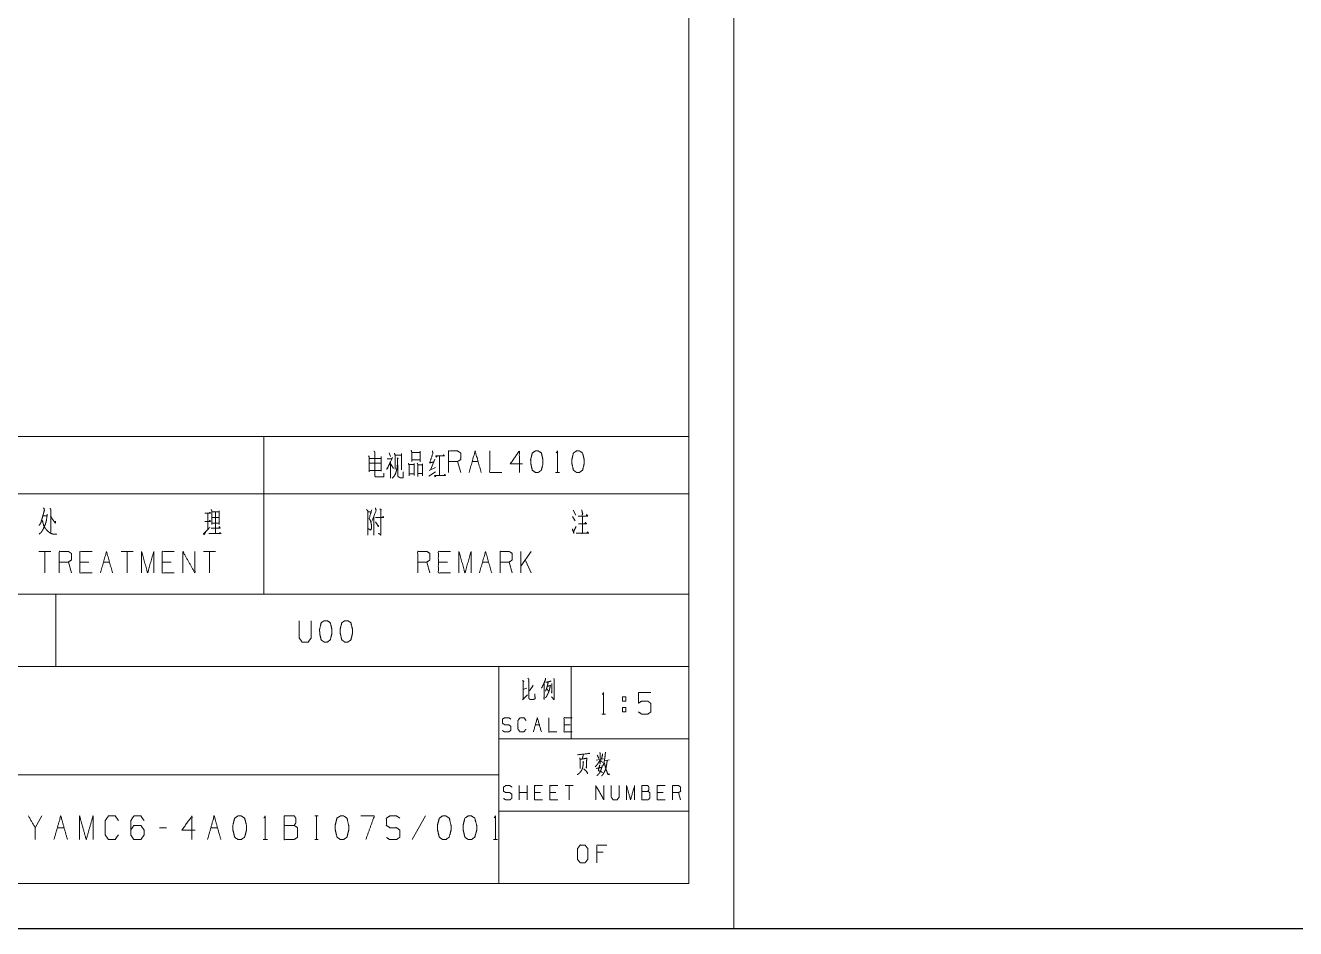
# Model space of a CAD drawing. Header units: millimetres. Extents: x 2210 to 79821, y -19430 to 2344.
# Drawn here: x 10858.7 to 10999.2, y 1492.8 to 1592.8 of the extents above; entities that cross this region are included whole.
import ezdxf

# ---------------------------------------------------------------- set-up
doc = ezdxf.new("R2010")
doc.units = ezdxf.units.MM
doc.layers.add('101', color=7, linetype='Continuous', true_color=0xffffff)

msp = doc.modelspace()

# ---------------------------------------------------------------- linework, layer by layer
msp.add_line((2209.78, 1492.82), (13049.16, 1492.82))
at = {"layer": '101', "color": 133, "linetype": 'Continuous', "lineweight": 18}
for p, q in [((10937.07, 1492.82), (10937.07, 1789.82)), ((10932.07, 1497.82), (10932.07, 1784.82)), ((10752.07, 1529.82), (10932.07, 1529.82)), ((10862.07, 1529.82), (10862.07, 1521.82)), ((10752.07, 1521.82), (10932.07, 1521.82)), ((10911.07, 1521.82), (10911.07, 1497.82)), ((10919.07, 1521.82), (10919.07, 1513.82)), ((10911.07, 1513.82), (10932.07, 1513.82)), ((10802.07, 1509.82), (10911.07, 1509.82)), ((10911.07, 1505.82), (10932.07, 1505.82)), ((10542.07, 1497.82), (10932.07, 1497.82)), ((10752.07, 1497.82), (10932.07, 1497.82)), ((10517.07, 1492.82), (10937.07, 1492.82))]:
    msp.add_line(p, q, dxfattribs=at)
at = {"layer": '101', "color": 72, "linetype": 'Continuous', "lineweight": 18}
for p, q in [((10855.07, 1547.28), (10885.07, 1547.28)), ((10885.07, 1547.28), (10885.07, 1540.93)), ((10885.07, 1547.28), (10932.07, 1547.28)), ((10932.07, 1547.28), (10932.07, 1540.93)), ((10898.94, 1545.47), (10899.1, 1545.05)), ((10896.75, 1544.85), (10898.02, 1544.85)), ((10896.75, 1544.32), (10898.02, 1544.32)), ((10898.06, 1545.05), (10898.06, 1543.42)), ((10899.12, 1544.22), (10899.42, 1543.75)), ((10904.01, 1544.77), (10903.56, 1543.67)), ((10904.52, 1545.05), (10904.52, 1543)), ((10906.85, 1543.3), (10906.51, 1544.5)), ((10908.12, 1544.5), (10908.79, 1544.5)), ((10896.77, 1543.52), (10898.02, 1543.52)), ((10903.33, 1542.9), (10904.06, 1543.37)), ((10903.35, 1543.52), (10904.08, 1543.85)), ((10917.35, 1543.3), (10917.77, 1543.3)), ((10855.07, 1540.93), (10885.07, 1540.93)), ((10885.07, 1540.93), (10885.07, 1529.82)), ((10885.07, 1540.93), (10932.07, 1540.93)), ((10932.07, 1540.93), (10932.07, 1529.82)), ((10860.68, 1538.5), (10861.1, 1538.5)), ((10878.89, 1538.77), (10878.89, 1536.95)), ((10879.33, 1538.3), (10880.11, 1538.3)), ((10896.59, 1538.92), (10896.95, 1538.92)), ((10897.25, 1538.42), (10897.25, 1536.35)), ((10897.92, 1539.27), (10898.1, 1539.12)), ((10919.2, 1538.42), (10919.5, 1537.95)), ((10919.29, 1539.12), (10919.59, 1538.57)), ((10861.52, 1534.56), (10860.18, 1534.56)), ((10860.85, 1534.56), (10860.85, 1532.18)), ((10870.63, 1534.56), (10869.29, 1534.56)), ((10869.96, 1534.56), (10869.96, 1532.18)), ((10879.74, 1534.56), (10878.39, 1534.56)), ((10879.06, 1534.56), (10879.06, 1532.18)), ((10914.65, 1534.56), (10913.49, 1532.91)), ((10913.49, 1532.18), (10913.49, 1534.56)), ((10863.8, 1532.18), (10863.46, 1533.38)), ((10865.74, 1533.38), (10864.73, 1533.38)), ((10867.35, 1533.38), (10868.02, 1533.38)), ((10874.85, 1533.38), (10873.84, 1533.38)), ((10903.45, 1532.18), (10903.11, 1533.38)), ((10905.39, 1533.38), (10904.38, 1533.38)), ((10909.27, 1533.38), (10909.94, 1533.38)), ((10912.55, 1532.18), (10912.22, 1533.38)), ((10914.65, 1532.18), (10913.98, 1533.61)), ((10855.07, 1529.82), (10885.07, 1529.82)), ((10885.07, 1529.82), (10932.07, 1529.82)), ((10913.85, 1519.32), (10914.18, 1519.44)), ((10924.76, 1517.29), (10925.1, 1517.29)), ((10924.76, 1517.29), (10924.76, 1516.81)), ((10922.45, 1516.56), (10922.87, 1516.56)), ((10915.11, 1515.38), (10915.56, 1515.38)), ((10918.95, 1515.38), (10918.28, 1515.38)), ((10921.85, 1511.45), (10922.64, 1511.62)), ((10922.76, 1511.39), (10923.3, 1511.51)), ((10913.31, 1507.07), (10913.31, 1508.64)), ((10914.2, 1507.87), (10913.31, 1507.87)), ((10914.2, 1507.07), (10914.2, 1508.64)), ((10915.68, 1507.87), (10915.01, 1507.87)), ((10917.38, 1507.87), (10916.71, 1507.87)), ((10919.3, 1508.64), (10918.41, 1508.64)), ((10918.85, 1508.64), (10918.85, 1507.07)), ((10929.26, 1507.87), (10928.59, 1507.87)), ((10931.18, 1507.07), (10930.95, 1507.87)), ((10860.53, 1505.29), (10859.79, 1503.99)), ((10890.71, 1505.29), (10891.08, 1505.29)), ((10890.9, 1505.29), (10890.9, 1502.67)), ((10902.96, 1505.29), (10901.48, 1502.67)), ((10862.24, 1503.99), (10862.99, 1503.99)), ((10874.3, 1503.99), (10873.56, 1503.99)), ((10879.22, 1503.99), (10879.96, 1503.99)), ((10885.01, 1502.67), (10885.48, 1502.67)), ((10890.71, 1502.67), (10891.08, 1502.67)), ((10910.47, 1502.67), (10910.94, 1502.67)), ((10922.6, 1501.28), (10921.91, 1501.28))]:
    msp.add_line(p, q, dxfattribs=at)
for points, knots in [([(10897.26, 1545.65), (10897.35, 1545.55), (10897.35, 1542.92), (10897.41, 1542.82), (10897.56, 1542.8), (10898.34, 1542.8), (10898.34, 1543.2)], [0, 0, 0.031698, 0.655157, 0.682037, 0.720284, 0.904996, 1, 1]), ([(10899.52, 1545.42), (10899.59, 1545.25), (10899.59, 1543.65)], [0, 0, 0.105514, 1, 1]), ([(10899.59, 1545.2), (10900.3, 1545.2), (10900.3, 1545.37), (10900.3, 1543.6)], [0, 0, 0.266094, 0.331958, 1, 1]), ([(10901.38, 1545.75), (10901.45, 1545.5), (10901.45, 1544.52), (10901.45, 1544.7), (10902.37, 1544.7), (10902.37, 1544.47), (10902.37, 1545.65), (10902.37, 1545.52), (10901.45, 1545.52)], [0, 0, 0.054432, 0.258706, 0.29537, 0.487932, 0.535072, 0.781249, 0.807438, 1, 1]), ([(10903.72, 1545.7), (10903.78, 1545.42), (10903.42, 1544.35), (10903.92, 1544.47)], [0, 0, 0.145701, 0.734427, 1, 1]), ([(10905.5, 1543.3), (10905.5, 1545.67), (10906.51, 1545.67), (10906.85, 1545.45), (10906.85, 1544.72), (10906.51, 1544.5), (10905.5, 1544.5)], [0, 0, 0.400951, 0.571036, 0.639278, 0.761673, 0.829915, 1, 1]), ([(10907.78, 1543.3), (10908.45, 1545.67), (10909.12, 1543.3)], [0, 0, 0.499999, 1, 1]), ([(10910.06, 1545.67), (10910.06, 1543.3), (10911.4, 1543.3)], [0, 0, 0.638733, 1, 1]), ([(10913.68, 1544.25), (10912.33, 1544.25), (10913.34, 1545.67), (10913.34, 1543.3)], [0, 0, 0.245869, 0.565295, 1, 1]), ([(10915.44, 1543.3), (10915.78, 1543.55), (10915.95, 1544.25), (10915.95, 1544.72), (10915.78, 1545.45), (10915.44, 1545.67), (10915.11, 1545.67), (10914.77, 1545.45), (10914.59, 1544.72), (10914.61, 1544.25), (10914.77, 1543.55), (10915.11, 1543.3), (10915.44, 1543.3)], [0, 0, 0.067524, 0.18397, 0.260582, 0.380942, 0.446139, 0.500302, 0.565504, 0.685862, 0.762527, 0.878308, 0.945837, 1, 1]), ([(10917.42, 1545.47), (10917.56, 1545.67), (10917.56, 1543.3)], [0, 0, 0.093495, 1, 1]), ([(10919.99, 1543.3), (10920.33, 1543.55), (10920.51, 1544.25), (10920.51, 1544.72), (10920.33, 1545.45), (10919.99, 1545.67), (10919.66, 1545.67), (10919.32, 1545.45), (10919.15, 1544.72), (10919.16, 1544.25), (10919.32, 1543.55), (10919.66, 1543.3), (10919.99, 1543.3)], [0, 0, 0.067525, 0.183972, 0.260585, 0.380946, 0.446143, 0.500306, 0.565503, 0.685864, 0.76253, 0.878312, 0.945837, 1, 1]), ([(10896.66, 1545.15), (10896.73, 1545), (10896.73, 1543.37)], [0, 0, 0.092597, 1, 1]), ([(10898.73, 1544.8), (10899.22, 1544.8), (10899.31, 1544.95), (10898.67, 1543.62), (10899.1, 1544.45), (10899.1, 1542.67)], [0, 0, 0.102218, 0.138179, 0.441776, 0.633382, 1, 1]), ([(10899.81, 1544.92), (10899.95, 1544.82), (10899.86, 1544.82), (10899.86, 1544.2), (10899.81, 1543.77), (10899.75, 1543.5), (10899.66, 1543.2), (10899.52, 1542.92), (10899.29, 1542.67)], [0, 0, 0.067741, 0.102315, 0.346795, 0.514328, 0.623882, 0.746214, 0.867178, 1, 1]), ([(10899.91, 1544.12), (10899.91, 1542.85), (10900.04, 1542.77), (10900.19, 1542.7), (10900.5, 1542.7), (10900.5, 1543.35)], [0, 0, 0.500781, 0.55761, 0.626688, 0.744702, 1, 1]), ([(10901.06, 1544.3), (10901.15, 1544.12), (10901.15, 1542.92), (10901.15, 1543.15), (10901.69, 1543.15), (10901.69, 1542.95), (10901.69, 1544.3), (10901.69, 1544.17), (10901.15, 1544.17)], [0, 0, 0.044639, 0.317869, 0.369099, 0.493859, 0.539397, 0.84678, 0.87524, 1, 1]), ([(10902.05, 1544.32), (10902.12, 1544.17), (10902.12, 1542.85), (10902.12, 1543.17), (10902.63, 1543.17), (10902.63, 1542.92), (10902.63, 1544.25), (10902.63, 1544.12), (10902.14, 1544.12)], [0, 0, 0.036663, 0.329593, 0.401444, 0.514757, 0.570026, 0.862955, 0.89059, 1, 1]), ([(10904.25, 1545.07), (10904.16, 1545), (10904.09, 1545.12), (10905.05, 1545.12), (10904.98, 1545.25), (10904.91, 1545.12)], [0, 0, 0.077218, 0.17288, 0.808676, 0.904338, 1, 1]), ([(10904.11, 1542.92), (10904.02, 1542.8), (10903.97, 1542.95), (10905.17, 1542.95), (10905.1, 1543.12), (10905.05, 1543)], [0, 0, 0.083253, 0.169787, 0.823494, 0.926146, 1, 1]), ([(10861.13, 1538.67), (10861.03, 1537.95), (10860.96, 1537.72), (10860.92, 1537.55), (10860.82, 1537.37), (10860.73, 1537.17), (10860.68, 1537.02), (10860.55, 1536.82), (10860.45, 1536.67), (10860.22, 1536.45)], [0, 0, 0.296653, 0.392139, 0.46442, 0.547269, 0.635793, 0.700209, 0.795421, 0.869798, 1, 1]), ([(10860.73, 1539.37), (10860.82, 1539.15), (10860.73, 1538.82), (10860.69, 1538.65), (10860.62, 1538.42), (10860.55, 1538.17), (10860.48, 1537.95), (10860.43, 1537.75), (10860.34, 1537.6), (10860.23, 1537.42)], [0, 0, 0.116541, 0.278918, 0.364993, 0.478696, 0.603951, 0.71766, 0.817412, 0.901346, 1, 1]), ([(10861.44, 1539.35), (10861.51, 1539.17), (10861.51, 1536.65)], [0, 0, 0.06955, 1, 1]), ([(10861.47, 1538.47), (10862.05, 1537.67), (10862.05, 1537.9)], [0, 0, 0.814824, 1, 1]), ([(10878.57, 1538.8), (10879.17, 1538.8), (10879.1, 1538.9), (10879.06, 1538.77)], [0, 0, 0.704243, 0.847777, 1, 1]), ([(10879.24, 1539.2), (10879.33, 1539.05), (10879.33, 1537.55), (10879.33, 1537.67), (10880.14, 1537.67), (10880.14, 1537.55), (10880.14, 1539.05), (10880.14, 1538.95), (10879.33, 1538.95), (10879.72, 1538.95), (10879.72, 1536.55), (10879.01, 1536.55), (10880.35, 1536.55), (10880.27, 1536.6), (10880.25, 1536.65), (10880.14, 1536.5)], [0, 0, 0.016856, 0.162098, 0.174201, 0.252928, 0.265031, 0.410272, 0.419955, 0.498682, 0.536334, 0.76872, 0.837175, 0.967244, 0.977077, 0.982211, 1, 1]), ([(10896.42, 1539.2), (10896.58, 1539.05), (10896.58, 1536.35)], [0, 0, 0.074914, 1, 1]), ([(10897.02, 1539.15), (10896.73, 1538.2), (10896.84, 1538.02), (10896.91, 1537.85), (10896.98, 1537.5), (10896.98, 1537.07), (10896.91, 1536.92), (10896.66, 1537.05)], [0, 0, 0.379822, 0.458229, 0.530553, 0.667378, 0.830233, 0.893776, 1, 1]), ([(10897.41, 1539.35), (10897.51, 1539.12), (10897.03, 1537.9)], [0, 0, 0.159107, 1, 1]), ([(10897.42, 1538.3), (10898.34, 1538.3), (10898.27, 1538.45), (10898.22, 1538.32)], [0, 0, 0.752923, 0.888763, 1, 1]), ([(10898.02, 1539.17), (10898.02, 1536.35), (10897.76, 1536.57)], [0, 0, 0.890401, 1, 1]), ([(10920.33, 1538.42), (10920.33, 1536.57), (10919.62, 1536.57), (10921.02, 1536.57), (10920.88, 1536.72), (10920.79, 1536.57)], [0, 0, 0.426906, 0.590047, 0.912256, 0.959823, 1, 1]), ([(10919.85, 1538.45), (10920.91, 1538.45), (10920.79, 1538.65), (10920.74, 1538.47)], [0, 0, 0.717261, 0.876328, 1, 1]), ([(10920.24, 1539.17), (10920.33, 1538.7), (10920.35, 1538.8), (10920.29, 1538.57)], [0, 0, 0.592181, 0.716658, 1, 1]), ([(10860.55, 1538.02), (10860.62, 1537.85), (10860.68, 1537.65), (10860.71, 1537.47), (10860.89, 1537.12), (10860.98, 1537.02), (10861.22, 1536.77), (10861.36, 1536.65), (10861.54, 1536.55), (10861.79, 1536.47), (10862.02, 1536.47), (10862.2, 1536.45)], [0, 0, 0.075192, 0.15762, 0.228747, 0.384949, 0.438119, 0.578251, 0.653441, 0.734337, 0.837345, 0.928883, 1, 1]), ([(10878.64, 1536.67), (10878.48, 1536.42), (10878.41, 1536.5), (10879.1, 1537.2)], [0, 0, 0.214427, 0.289033, 1, 1]), ([(10878.55, 1537.87), (10879.17, 1537.87), (10879.1, 1538.02), (10879.06, 1537.9)], [0, 0, 0.676561, 0.857934, 1, 1]), ([(10879.24, 1537.12), (10880.25, 1537.12), (10880.18, 1537.3), (10880.11, 1537.15)], [0, 0, 0.739673, 0.878255, 1, 1]), ([(10897.44, 1537.82), (10897.76, 1537.3), (10897.78, 1537.4), (10897.69, 1537.42)], [0, 0, 0.760418, 0.886215, 1, 1]), ([(10919.2, 1537.05), (10919.38, 1536.55), (10919.34, 1536.77), (10919.61, 1537.3)], [0, 0, 0.39393, 0.563113, 1, 1]), ([(10919.87, 1537.62), (10920.75, 1537.62), (10920.67, 1537.77), (10920.58, 1537.65)], [0, 0, 0.729813, 0.873574, 1, 1]), ([(10862.46, 1532.18), (10862.46, 1534.56), (10863.46, 1534.56), (10863.8, 1534.33), (10863.8, 1533.61), (10863.46, 1533.38), (10862.46, 1533.38)], [0, 0, 0.400951, 0.571036, 0.639278, 0.761673, 0.829915, 1, 1]), ([(10866.08, 1532.18), (10864.73, 1532.18), (10864.73, 1534.56), (10866.08, 1534.56)], [0, 0, 0.26539, 0.73461, 1, 1]), ([(10867.01, 1532.18), (10867.68, 1534.56), (10868.35, 1532.18)], [0, 0, 0.499999, 1, 1]), ([(10871.56, 1532.18), (10871.56, 1534.56), (10872.23, 1532.18), (10872.91, 1534.56), (10872.91, 1532.18)], [0, 0, 0.245192, 0.500001, 0.754808, 1, 1]), ([(10875.18, 1532.18), (10873.84, 1532.18), (10873.84, 1534.56), (10875.18, 1534.56)], [0, 0, 0.26539, 0.73461, 1, 1]), ([(10876.12, 1532.18), (10876.12, 1534.56), (10877.46, 1532.18), (10877.46, 1534.56)], [0, 0, 0.317574, 0.682426, 1, 1]), ([(10902.1, 1532.18), (10902.1, 1534.56), (10903.11, 1534.56), (10903.45, 1534.33), (10903.45, 1533.61), (10903.11, 1533.38), (10902.1, 1533.38)], [0, 0, 0.400952, 0.571031, 0.639278, 0.761674, 0.829922, 1, 1]), ([(10905.72, 1532.18), (10904.38, 1532.18), (10904.38, 1534.56), (10905.72, 1534.56)], [0, 0, 0.26539, 0.73461, 1, 1]), ([(10906.66, 1532.18), (10906.66, 1534.56), (10907.33, 1532.18), (10908, 1534.56), (10908, 1532.18)], [0, 0, 0.245192, 0.499999, 0.754808, 1, 1]), ([(10911.21, 1532.18), (10911.21, 1534.56), (10912.22, 1534.56), (10912.55, 1534.33), (10912.55, 1533.61), (10912.22, 1533.38), (10911.21, 1533.38)], [0, 0, 0.400951, 0.571036, 0.639278, 0.761673, 0.829915, 1, 1]), ([(10888.99, 1526.89), (10888.99, 1524.99), (10889.31, 1524.52), (10889.98, 1524.52), (10890.33, 1524.99), (10890.33, 1526.89)], [0, 0, 0.337152, 0.4386, 0.55778, 0.662848, 1, 1]), ([(10892.1, 1524.52), (10892.43, 1524.77), (10892.61, 1525.47), (10892.61, 1525.94), (10892.43, 1526.67), (10892.1, 1526.89), (10891.76, 1526.89), (10891.42, 1526.67), (10891.25, 1525.94), (10891.26, 1525.47), (10891.42, 1524.77), (10891.76, 1524.52), (10892.1, 1524.52)], [0, 0, 0.067524, 0.183969, 0.260582, 0.38094, 0.446137, 0.5003, 0.565503, 0.685861, 0.762526, 0.878308, 0.945837, 1, 1]), ([(10894.37, 1524.52), (10894.71, 1524.77), (10894.88, 1525.47), (10894.88, 1525.94), (10894.71, 1526.67), (10894.37, 1526.89), (10894.04, 1526.89), (10893.7, 1526.67), (10893.52, 1525.94), (10893.54, 1525.47), (10893.7, 1524.77), (10894.04, 1524.52), (10894.37, 1524.52)], [0, 0, 0.067529, 0.183974, 0.260586, 0.380945, 0.446147, 0.50031, 0.565507, 0.685867, 0.762532, 0.878313, 0.945837, 1, 1]), ([(10913.69, 1520.29), (10913.84, 1520.17), (10913.75, 1520.21), (10913.78, 1518.22), (10913.69, 1518.14), (10914.25, 1518.7)], [0, 0, 0.060255, 0.090729, 0.71461, 0.752496, 1, 1]), ([(10914.29, 1520.52), (10914.41, 1520.37), (10914.37, 1520.42), (10914.37, 1519.55), (10914.37, 1518.86), (10914.37, 1518.76), (10914.38, 1518.37), (10914.42, 1518.26), (10914.48, 1518.2), (10914.61, 1518.16), (10914.88, 1518.18), (10915.07, 1518.24), (10915.08, 1518.26), (10915.05, 1518.8)], [0, 0, 0.050887, 0.067371, 0.30486, 0.491459, 0.519732, 0.627242, 0.657953, 0.681265, 0.71898, 0.791172, 0.845841, 0.852765, 1, 1]), ([(10916.25, 1520.52), (10916.24, 1520.42), (10916.06, 1519.96), (10915.92, 1519.69), (10915.8, 1519.44)], [0, 0, 0.089072, 0.504979, 0.766001, 1, 1]), ([(10916.5, 1520.04), (10916.52, 1520), (10916.44, 1519.71), (10916.37, 1519.44), (10916.3, 1519.26), (10916.24, 1519.11)], [0, 0, 0.044891, 0.350478, 0.63559, 0.840224, 1, 1]), ([(10916.27, 1520.11), (10916.3, 1520.08), (10916.33, 1520.08), (10916.84, 1520.21), (10916.79, 1520.21), (10916.72, 1520.17)], [0, 0, 0.049781, 0.090425, 0.822292, 0.883256, 1, 1]), ([(10917.15, 1520.5), (10917.2, 1520.42), (10917.18, 1520.4), (10917.19, 1518.35), (10917.19, 1518.33), (10917.18, 1518.2), (10917.15, 1518.16), (10916.91, 1518.47), (10917.15, 1518.18), (10917.18, 1518.26)], [0, 0, 0.031372, 0.042462, 0.676473, 0.682877, 0.721567, 0.737252, 0.857566, 0.97283, 1, 1]), ([(10914.37, 1519.05), (10914.79, 1519.59), (10914.86, 1519.77)], [0, 0, 0.77398, 1, 1]), ([(10916.09, 1519.96), (10916.08, 1518.2), (10916.06, 1518.33), (10916.06, 1518.35), (10916.08, 1518.53)], [0, 0, 0.841012, 0.900786, 0.910681, 1, 1]), ([(10916.5, 1519.65), (10916.79, 1519.71), (10916.77, 1519.77), (10916.74, 1519.55), (10916.68, 1519.34), (10916.65, 1519.17), (10916.59, 1519.01), (10916.52, 1518.86), (10916.44, 1518.7), (10916.37, 1518.57), (10916.3, 1518.43), (10916.24, 1518.37)], [0, 0, 0.158182, 0.194476, 0.315843, 0.429568, 0.518472, 0.611327, 0.697145, 0.792857, 0.869066, 0.954883, 1, 1]), ([(10916.36, 1519.34), (10916.49, 1519.22), (10916.52, 1519.11)], [0, 0, 0.6273, 1, 1]), ([(10916.93, 1519.94), (10916.96, 1519.9), (10916.93, 1519.88), (10916.93, 1518.88), (10916.91, 1518.99), (10916.93, 1519.11)], [0, 0, 0.038712, 0.066084, 0.824707, 0.904517, 1, 1]), ([(10922.52, 1518.74), (10922.66, 1518.94), (10922.66, 1516.56)], [0, 0, 0.093487, 1, 1]), ([(10926.52, 1516.79), (10926.86, 1516.56), (10927.55, 1516.56), (10927.88, 1516.79), (10927.88, 1517.74), (10927.55, 1517.99), (10926.86, 1517.99), (10926.52, 1517.76), (10926.52, 1518.94), (10927.88, 1518.94)], [0, 0, 0.062226, 0.168341, 0.230572, 0.376815, 0.441268, 0.547382, 0.609609, 0.790489, 1, 1]), ([(10924.76, 1517.99), (10924.76, 1518.46), (10925.1, 1518.46), (10925.1, 1517.99), (10924.76, 1517.99)], [0, 0, 0.292916, 0.5, 0.792916, 1, 1]), ([(10925.1, 1517.29), (10925.1, 1516.81), (10924.76, 1516.81)], [0, 0, 0.585831, 1, 1]), ([(10911.48, 1514.73), (10911.7, 1514.58), (10912.16, 1514.58), (10912.38, 1514.75), (10912.38, 1515.21), (10912.16, 1515.38), (10911.72, 1515.38), (10911.48, 1515.53), (10911.48, 1516.01), (10911.72, 1516.16), (10912.16, 1516.16), (10912.38, 1516.01)], [0, 0, 0.068029, 0.184052, 0.254519, 0.372336, 0.442804, 0.555843, 0.62637, 0.748396, 0.818923, 0.931962, 1, 1]), ([(10914.07, 1514.9), (10913.85, 1514.58), (10913.41, 1514.58), (10913.19, 1514.9), (10913.19, 1515.84), (10913.41, 1516.16), (10913.86, 1516.16), (10914.08, 1515.84)], [0, 0, 0.114571, 0.243364, 0.357935, 0.638587, 0.753157, 0.885429, 1, 1]), ([(10914.89, 1514.58), (10915.33, 1516.16), (10915.78, 1514.58)], [0, 0, 0.499998, 1, 1]), ([(10916.59, 1516.16), (10916.59, 1514.58), (10917.48, 1514.58)], [0, 0, 0.638737, 1, 1]), ([(10919.17, 1514.58), (10918.28, 1514.58), (10918.28, 1516.16), (10919.17, 1516.16)], [0, 0, 0.265388, 0.734612, 1, 1]), ([(10919.76, 1512.05), (10921.11, 1512.2), (10921.05, 1512.22), (10920.9, 1512.2)], [0, 0, 0.865805, 0.905503, 1, 1]), ([(10920.02, 1511.72), (10920.05, 1511.55), (10920.07, 1511.12), (10920.07, 1510.54), (10920.05, 1510.62), (10920.05, 1510.77)], [0, 0, 0.119124, 0.427226, 0.837796, 0.897358, 1, 1]), ([(10920.05, 1511.55), (10920.84, 1511.68), (10920.8, 1511.72), (10920.78, 1511.37), (10920.78, 1511), (10920.77, 1510.77), (10920.75, 1510.58), (10920.74, 1510.66), (10920.77, 1510.85)], [0, 0, 0.351984, 0.378534, 0.533493, 0.697426, 0.797814, 0.880033, 0.917028, 1, 1]), ([(10920.37, 1512.11), (10920.4, 1511.99), (10920.3, 1511.6)], [0, 0, 0.238945, 1, 1]), ([(10921.94, 1512.03), (10922.07, 1511.8), (10922.1, 1511.66)], [0, 0, 0.640218, 1, 1]), ([(10922.25, 1512.3), (10922.28, 1512.15), (10922.28, 1511.02), (10922.25, 1511.16), (10922.28, 1511.29)], [0, 0, 0.094654, 0.823642, 0.918295, 1, 1]), ([(10922.54, 1512.15), (10922.54, 1512.05), (10922.42, 1511.57)], [0, 0, 0.174306, 1, 1]), ([(10922.85, 1512.34), (10922.85, 1512.22), (10922.83, 1511.99), (10922.79, 1511.7), (10922.74, 1511.39), (10922.69, 1511.14), (10922.61, 1510.91), (10922.6, 1510.85)], [0, 0, 0.081859, 0.232245, 0.425429, 0.632112, 0.800316, 0.957949, 1, 1]), ([(10920.39, 1511.35), (10920.42, 1511.22), (10920.4, 1511.18), (10920.39, 1510.89), (10920.34, 1510.64), (10920.3, 1510.5), (10920.23, 1510.35), (10920.14, 1510.21), (10919.99, 1510.04), (10919.85, 1509.92), (10919.73, 1509.86)], [0, 0, 0.073225, 0.098424, 0.26494, 0.409696, 0.496582, 0.589746, 0.686975, 0.813798, 0.923947, 1, 1]), ([(10920.46, 1510.5), (10920.67, 1510.31), (10920.78, 1510.19), (10920.84, 1510.11), (10920.89, 1509.94), (10920.8, 1510.15)], [0, 0, 0.292982, 0.473564, 0.580848, 0.762106, 1, 1]), ([(10922.26, 1511.47), (10922.13, 1511.24), (10922, 1511.04), (10921.87, 1510.87), (10921.73, 1510.73)], [0, 0, 0.287233, 0.555137, 0.786183, 1, 1]), ([(10921.85, 1510.54), (10922.48, 1510.68), (10922.5, 1510.87), (10922.5, 1510.79), (10922.42, 1510.54), (10922.32, 1510.27), (10922.22, 1510.06), (10922.1, 1509.94), (10922, 1509.82), (10921.92, 1509.75)], [0, 0, 0.304469, 0.392577, 0.431617, 0.55371, 0.68947, 0.798366, 0.878841, 0.95475, 1, 1]), ([(10922.23, 1510.89), (10922.07, 1510.31), (10922.17, 1510.27), (10922.29, 1510.23), (10922.41, 1510.17), (10922.55, 1510.08)], [0, 0, 0.529111, 0.626299, 0.735529, 0.852099, 1, 1]), ([(10922.28, 1511.43), (10922.45, 1511.31), (10922.54, 1511.2)], [0, 0, 0.613114, 1, 1]), ([(10923.05, 1511.39), (10923.01, 1511.04), (10922.96, 1510.79), (10922.92, 1510.58), (10922.86, 1510.4), (10922.74, 1510.15), (10922.64, 1509.96), (10922.52, 1509.79), (10922.44, 1509.71)], [0, 0, 0.194372, 0.332632, 0.448613, 0.555646, 0.70616, 0.822691, 0.933849, 1, 1]), ([(10922.73, 1511.12), (10922.76, 1511.08), (10922.9, 1510.5), (10923.01, 1510.23), (10923.11, 1509.94), (10923.14, 1509.88), (10923.36, 1509.9), (10923.14, 1509.92), (10923.07, 1510.04)], [0, 0, 0.026719, 0.341744, 0.493482, 0.655463, 0.691641, 0.807838, 0.924035, 1, 1]), ([(10911.6, 1507.22), (10911.83, 1507.07), (10912.28, 1507.07), (10912.51, 1507.24), (10912.51, 1507.7), (10912.28, 1507.87), (10911.84, 1507.87), (10911.6, 1508.01), (10911.6, 1508.49), (10911.84, 1508.64), (10912.28, 1508.64), (10912.51, 1508.49)], [0, 0, 0.068036, 0.184055, 0.25452, 0.372334, 0.442799, 0.555845, 0.626371, 0.748393, 0.818918, 0.931964, 1, 1]), ([(10915.9, 1507.07), (10915.01, 1507.07), (10915.01, 1508.64), (10915.9, 1508.64)], [0, 0, 0.265394, 0.734606, 1, 1]), ([(10917.6, 1507.07), (10916.71, 1507.07), (10916.71, 1508.64), (10917.6, 1508.64)], [0, 0, 0.265394, 0.734606, 1, 1]), ([(10921.8, 1507.07), (10921.8, 1508.64), (10922.69, 1507.07), (10922.69, 1508.64)], [0, 0, 0.317573, 0.682427, 1, 1]), ([(10923.5, 1508.64), (10923.5, 1507.39), (10923.71, 1507.07), (10924.15, 1507.07), (10924.39, 1507.39), (10924.39, 1508.64)], [0, 0, 0.337149, 0.438598, 0.557784, 0.662851, 1, 1]), ([(10925.19, 1507.07), (10925.19, 1508.64), (10925.64, 1507.07), (10926.08, 1508.64), (10926.08, 1507.07)], [0, 0, 0.245192, 0.5, 0.754808, 1, 1]), ([(10926.89, 1508.01), (10926.89, 1508.64), (10927.56, 1508.64), (10927.66, 1508.49), (10927.66, 1508.18), (10927.56, 1508.01), (10926.89, 1508.01), (10926.89, 1507.07), (10927.55, 1507.07), (10927.77, 1507.22), (10927.77, 1507.87), (10927.56, 1508.01)], [0, 0, 0.115916, 0.238849, 0.272472, 0.33043, 0.366587, 0.48952, 0.663395, 0.784172, 0.83349, 0.952457, 1, 1]), ([(10929.48, 1507.07), (10928.59, 1507.07), (10928.59, 1508.64), (10929.48, 1508.64)], [0, 0, 0.265394, 0.734606, 1, 1]), ([(10930.29, 1507.07), (10930.29, 1508.64), (10930.95, 1508.64), (10931.18, 1508.49), (10931.18, 1508.01), (10930.95, 1507.87), (10930.29, 1507.87)], [0, 0, 0.400946, 0.571033, 0.639276, 0.76167, 0.829914, 1, 1]), ([(10859.79, 1502.67), (10859.79, 1503.99), (10859.05, 1505.29)], [0, 0, 0.469959, 1, 1]), ([(10864.7, 1502.67), (10864.7, 1505.29), (10865.44, 1502.67), (10866.19, 1505.29), (10866.19, 1502.67)], [0, 0, 0.245192, 0.5, 0.754808, 1, 1]), ([(10868.99, 1503.19), (10868.62, 1502.67), (10867.9, 1502.67), (10867.53, 1503.19), (10867.53, 1504.77), (10867.9, 1505.29), (10868.64, 1505.29), (10869.01, 1504.77)], [0, 0, 0.114569, 0.243366, 0.357935, 0.638584, 0.753153, 0.885431, 1, 1]), ([(10870.36, 1503.72), (10870.71, 1504.24), (10871.47, 1504.24), (10871.84, 1503.72), (10871.84, 1503.19), (10871.47, 1502.67), (10870.71, 1502.67), (10870.36, 1503.19), (10870.36, 1504.77), (10870.71, 1505.29), (10871.47, 1505.29), (10871.84, 1504.77)], [0, 0, 0.076963, 0.169761, 0.248073, 0.312018, 0.390331, 0.483128, 0.560091, 0.751927, 0.82889, 0.921688, 1, 1]), ([(10877.5, 1503.72), (10876.02, 1503.72), (10877.13, 1505.29), (10877.13, 1502.67)], [0, 0, 0.245868, 0.565293, 1, 1]), ([(10882.59, 1502.67), (10882.96, 1502.95), (10883.16, 1503.72), (10883.16, 1504.24), (10882.96, 1505.04), (10882.59, 1505.29), (10882.22, 1505.29), (10881.85, 1505.04), (10881.66, 1504.24), (10881.67, 1503.72), (10881.85, 1502.95), (10882.22, 1502.67), (10882.59, 1502.67)], [0, 0, 0.06753, 0.183974, 0.260586, 0.380945, 0.446147, 0.500311, 0.565508, 0.685867, 0.762531, 0.878311, 0.945836, 1, 1]), ([(10885.09, 1505.07), (10885.24, 1505.29), (10885.24, 1502.67)], [0, 0, 0.093489, 1, 1]), ([(10887.33, 1504.24), (10887.33, 1505.29), (10888.44, 1505.29), (10888.62, 1505.04), (10888.62, 1504.52), (10888.44, 1504.24), (10887.33, 1504.24), (10887.33, 1502.67), (10888.42, 1502.67), (10888.8, 1502.92), (10888.8, 1503.99), (10888.44, 1504.24)], [0, 0, 0.115917, 0.238847, 0.272469, 0.330428, 0.366584, 0.489513, 0.663389, 0.784162, 0.833485, 0.952453, 1, 1]), ([(10893.91, 1502.67), (10894.28, 1502.95), (10894.47, 1503.72), (10894.47, 1504.24), (10894.28, 1505.04), (10893.91, 1505.29), (10893.54, 1505.29), (10893.17, 1505.04), (10892.97, 1504.24), (10892.99, 1503.72), (10893.17, 1502.95), (10893.54, 1502.67), (10893.91, 1502.67)], [0, 0, 0.067525, 0.183969, 0.260581, 0.380939, 0.446136, 0.500306, 0.565503, 0.685861, 0.762526, 0.878305, 0.94583, 1, 1]), ([(10896.36, 1502.67), (10897.3, 1505.29), (10895.82, 1505.29)], [0, 0, 0.652472, 1, 1]), ([(10898.63, 1502.92), (10899, 1502.67), (10899.76, 1502.67), (10900.13, 1502.95), (10900.13, 1503.72), (10899.76, 1503.99), (10899.02, 1503.99), (10898.63, 1504.24), (10898.63, 1505.04), (10899.02, 1505.29), (10899.76, 1505.29), (10900.13, 1505.04)], [0, 0, 0.068036, 0.184054, 0.254519, 0.372335, 0.4428, 0.555843, 0.62637, 0.748394, 0.818921, 0.931964, 1, 1]), ([(10905.22, 1502.67), (10905.59, 1502.95), (10905.79, 1503.72), (10905.79, 1504.24), (10905.59, 1505.04), (10905.22, 1505.29), (10904.85, 1505.29), (10904.48, 1505.04), (10904.28, 1504.24), (10904.3, 1503.72), (10904.48, 1502.95), (10904.85, 1502.67), (10905.22, 1502.67)], [0, 0, 0.067525, 0.18397, 0.260581, 0.38094, 0.446137, 0.500301, 0.565503, 0.685862, 0.762526, 0.878306, 0.945836, 1, 1]), ([(10908.05, 1502.67), (10908.42, 1502.95), (10908.62, 1503.72), (10908.62, 1504.24), (10908.42, 1505.04), (10908.05, 1505.29), (10907.68, 1505.29), (10907.31, 1505.04), (10907.11, 1504.24), (10907.13, 1503.72), (10907.31, 1502.95), (10907.68, 1502.67), (10908.05, 1502.67)], [0, 0, 0.067525, 0.183971, 0.260584, 0.380944, 0.446141, 0.500306, 0.565504, 0.685864, 0.762529, 0.87831, 0.945835, 1, 1]), ([(10910.55, 1505.07), (10910.7, 1505.29), (10910.7, 1502.67)], [0, 0, 0.093489, 1, 1]), ([(10920.07, 1500.1), (10920.62, 1500.1), (10920.9, 1500.5), (10920.9, 1501.68), (10920.62, 1502.07), (10920.07, 1502.07), (10919.77, 1501.68), (10919.77, 1500.5), (10920.07, 1500.1)], [0, 0, 0.102683, 0.191619, 0.409477, 0.498413, 0.601096, 0.691619, 0.909477, 1, 1]), ([(10921.91, 1500.1), (10921.91, 1502.07), (10923.02, 1502.07)], [0, 0, 0.638735, 1, 1])]:
    msp.add_open_spline(points, degree=1, knots=knots, dxfattribs=at)
for points in [[(10908.93, 1532.18), (10909.6, 1534.56), (10910.28, 1532.18)], [(10861.87, 1502.67), (10862.62, 1505.29), (10863.36, 1502.67)], [(10878.85, 1502.67), (10879.59, 1505.29), (10880.33, 1502.67)]]:
    msp.add_open_spline(points, degree=1, dxfattribs=at)

doc.saveas('drawing.dxf')
